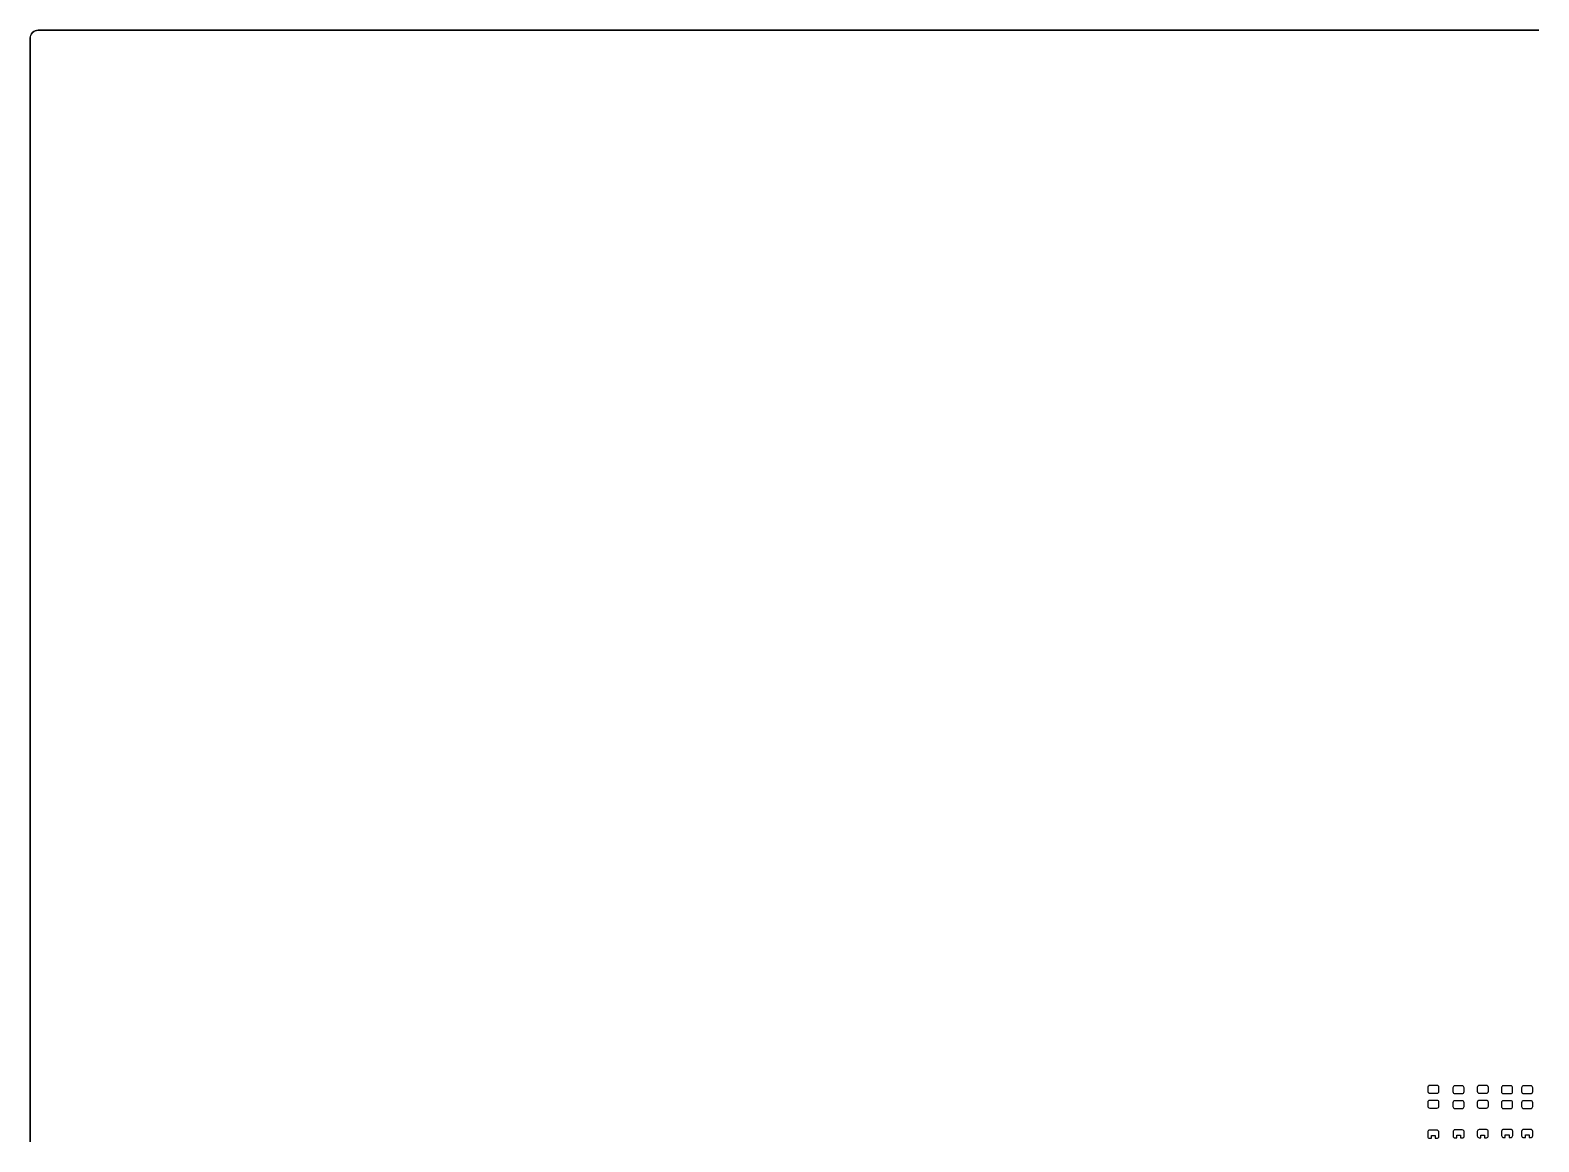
# Model space of a CAD drawing. Extents: x -190 to 190, y -140 to 140.
# Drawn here: x -190 to -0.3, y 0.3 to 140 of the extents above; entities that cross this region are included whole.
import ezdxf

# ---------------------------------------------------------------- set-up
doc = ezdxf.new("R2010")
doc.units = 0
doc.header["$MEASUREMENT"] = 0
doc.layers.get('0').update_dxf_attribs({"linetype": 'CONTINUOUS'})

msp = doc.modelspace()

# ---------------------------------------------------------------- linework, layer by layer
for points in [[(-0.3, 140.000996), (-189, 140.000996), (-189, 140.000996, 0.414214), (-190.000996, 139), (-190.000996, 139), (-190, 138.999004), (-190, 138.999004), (-189.999004, 139), (-189.999004, 139, -0.414214), (-189, 139.999004), (-189, 139.999004), (-0.3, 139.999004), (-0.3, 139.999004), (-0.299, 140), (-0.299, 140), (-0.3, 140.000996)], [(-190, 139, -0.414214), (-189.00002, 139.99999), (-189.00002, 139.99999), (-0.300001, 139.99999)], [(-12.859, 7.136, 0.414213), (-13.103, 7.38), (-13.103, 7.38), (-14.016, 7.38), (-14.016, 7.38, 0.415417), (-14.26, 7.136), (-14.26, 7.136), (-14.26, 6.649), (-14.26, 6.649, 0.414214), (-14.016, 6.405), (-14.016, 6.405), (-13.103, 6.405), (-13.103, 6.405, 0.413018), (-12.859, 6.649), (-12.859, 6.649), (-12.859, 7.136)], [(-9.694, 7.092, 0.415417), (-9.938, 7.336), (-9.938, 7.336), (-10.851001, 7.336), (-10.851001, 7.336, 0.414213), (-11.095, 7.092), (-11.095, 7.092), (-11.095, 6.605), (-11.095, 6.605, 0.413017), (-10.851001, 6.361), (-10.851001, 6.361), (-9.938, 6.361), (-9.938, 6.361, 0.414213), (-9.694, 6.605), (-9.694, 6.605), (-9.694, 7.092)], [(-6.646, 7.136, 0.415415), (-6.89, 7.38), (-6.89, 7.38), (-7.803, 7.38), (-7.803, 7.38, 0.414213), (-8.047, 7.136), (-8.047, 7.136), (-8.047, 6.649), (-8.047, 6.649, 0.413018), (-7.803, 6.405), (-7.803, 6.405), (-6.89, 6.405), (-6.89, 6.405, 0.414212), (-6.646, 6.649), (-6.646, 6.649), (-6.646, 7.136)], [(-3.598, 7.092, 0.415416), (-3.842, 7.336), (-3.842, 7.336), (-4.755, 7.336), (-4.755, 7.336, 0.414212), (-4.999, 7.092), (-4.999, 7.092), (-4.999, 6.605), (-4.999, 6.605, 0.413016), (-4.755, 6.361), (-4.755, 6.361), (-3.842, 6.361), (-3.842, 6.361, 0.414212), (-3.598, 6.605), (-3.598, 6.605), (-3.598, 7.092)], [(-1.058, 7.092, 0.415416), (-1.302, 7.336), (-1.302, 7.336), (-2.215, 7.336), (-2.215, 7.336, 0.414212), (-2.459, 7.092), (-2.459, 7.092), (-2.459, 6.605), (-2.459, 6.605, 0.413016), (-2.215, 6.361), (-2.215, 6.361), (-1.302, 6.361), (-1.302, 6.361, 0.414212), (-1.058, 6.605), (-1.058, 6.605), (-1.058, 7.092)], [(-12.859, 5.26, 0.414213), (-13.103, 5.504), (-13.103, 5.504), (-14.016, 5.504), (-14.016, 5.504, 0.415417), (-14.26, 5.26), (-14.26, 5.26), (-14.26, 4.773), (-14.26, 4.773, 0.414213), (-14.016, 4.529), (-14.016, 4.529), (-13.103, 4.529), (-13.103, 4.529, 0.413017), (-12.859, 4.773), (-12.859, 4.773), (-12.859, 5.26)], [(-9.694, 5.217, 0.415417), (-9.938, 5.461), (-9.938, 5.461), (-10.851001, 5.461), (-10.851001, 5.461, 0.414212), (-11.095, 5.217), (-11.095, 5.217), (-11.095, 4.73), (-11.095, 4.73, 0.413018), (-10.851001, 4.486), (-10.851001, 4.486), (-9.938, 4.486), (-9.938, 4.486, 0.414214), (-9.694, 4.73), (-9.694, 4.73), (-9.694, 5.217)], [(-6.646, 5.26, 0.415415), (-6.89, 5.504), (-6.89, 5.504), (-7.803, 5.504), (-7.803, 5.504, 0.414213), (-8.047, 5.26), (-8.047, 5.26), (-8.047, 4.773), (-8.047, 4.773, 0.413017), (-7.803, 4.529), (-7.803, 4.529), (-6.89, 4.529), (-6.89, 4.529, 0.414211), (-6.646, 4.773), (-6.646, 4.773), (-6.646, 5.26)], [(-3.598, 5.217, 0.415416), (-3.842, 5.461), (-3.842, 5.461), (-4.755, 5.461), (-4.755, 5.461, 0.414212), (-4.999, 5.217), (-4.999, 5.217), (-4.999, 4.73), (-4.999, 4.73, 0.413018), (-4.755, 4.486), (-4.755, 4.486), (-3.842, 4.486), (-3.842, 4.486, 0.414213), (-3.598, 4.73), (-3.598, 4.73), (-3.598, 5.217)], [(-1.058, 5.217, 0.415416), (-1.302, 5.461), (-1.302, 5.461), (-2.215, 5.461), (-2.215, 5.461, 0.414212), (-2.459, 5.217), (-2.459, 5.217), (-2.459, 4.73), (-2.459, 4.73, 0.413018), (-2.215, 4.486), (-2.215, 4.486), (-1.302, 4.486), (-1.302, 4.486, 0.414213), (-1.058, 4.73), (-1.058, 4.73), (-1.058, 5.217)], [(-12.87, 1.514, 0.411871), (-13.119, 1.763), (-13.119, 1.763), (-14.02, 1.763), (-14.02, 1.763, 0.414211), (-14.27, 1.513), (-14.27, 1.513), (-14.27, 0.988), (-14.27, 0.988, 0.415387), (-14.02, 0.738), (-14.02, 0.738), (-13.804, 0.738), (-13.804, 0.738), (-13.804, 1.079), (-13.804, 1.079), (-13.336, 1.079), (-13.336, 1.079), (-13.336, 0.738), (-13.336, 0.738), (-13.119, 0.738), (-13.119, 0.738, 0.414212), (-12.868999, 0.988), (-12.868999, 0.988), (-12.868999, 1.513), (-12.868999, 1.513), (-12.87, 1.514)], [(-9.68, 1.554, 0.411871), (-9.929, 1.803), (-9.929, 1.803), (-10.83, 1.803), (-10.83, 1.803, 0.414213), (-11.08, 1.553), (-11.08, 1.553), (-11.08, 1.028), (-11.08, 1.028, 0.415389), (-10.83, 0.778), (-10.83, 0.778), (-10.614, 0.778), (-10.614, 0.778), (-10.614, 1.119), (-10.614, 1.119), (-10.146, 1.119), (-10.146, 1.119), (-10.146, 0.778), (-10.146, 0.778), (-9.929, 0.778), (-9.929, 0.778, 0.414212), (-9.679, 1.028), (-9.679, 1.028), (-9.679, 1.553), (-9.679, 1.553), (-9.68, 1.554)], [(-6.65, 1.587, 0.411872), (-6.899, 1.836), (-6.899, 1.836), (-7.8, 1.836), (-7.8, 1.836, 0.414212), (-8.05, 1.586), (-8.05, 1.586), (-8.05, 1.061), (-8.05, 1.061, 0.415388), (-7.8, 0.811), (-7.8, 0.811), (-7.584, 0.811), (-7.584, 0.811), (-7.584, 1.152), (-7.584, 1.152), (-7.116, 1.152), (-7.116, 1.152), (-7.116, 0.811), (-7.116, 0.811), (-6.899, 0.811), (-6.899, 0.811, 0.414213), (-6.649, 1.061), (-6.649, 1.061), (-6.649, 1.586), (-6.649, 1.586), (-6.65, 1.587)], [(-3.58, 1.615, 0.411872), (-3.829, 1.864), (-3.829, 1.864), (-4.73, 1.864), (-4.73, 1.864, 0.414211), (-4.98, 1.614), (-4.98, 1.614), (-4.98, 1.089), (-4.98, 1.089, 0.415386), (-4.73, 0.839), (-4.73, 0.839), (-4.514, 0.839), (-4.514, 0.839), (-4.514, 1.18), (-4.514, 1.18), (-4.046, 1.18), (-4.046, 1.18), (-4.046, 0.839), (-4.046, 0.839), (-3.829, 0.839), (-3.829, 0.839, 0.414213), (-3.579, 1.089), (-3.579, 1.089), (-3.579, 1.614), (-3.579, 1.614), (-3.58, 1.615)], [(-1.06, 1.604, 0.411872), (-1.309, 1.853), (-1.309, 1.853), (-2.21, 1.853), (-2.21, 1.853, 0.414212), (-2.46, 1.603), (-2.46, 1.603), (-2.46, 1.078), (-2.46, 1.078, 0.415387), (-2.21, 0.828), (-2.21, 0.828), (-1.994, 0.828), (-1.994, 0.828), (-1.994, 1.169), (-1.994, 1.169), (-1.526, 1.169), (-1.526, 1.169), (-1.526, 0.828), (-1.526, 0.828), (-1.309, 0.828), (-1.309, 0.828, 0.414213), (-1.059, 1.078), (-1.059, 1.078), (-1.059, 1.603), (-1.059, 1.603), (-1.06, 1.604)]]:
    msp.add_lwpolyline(points, format="xyb")
for points in [[(-190, 139.000996), (-190.000996, 139), (-190.000996, 139), (-190.000996, 0.3), (-190.000996, 0.3), (-190, 0.299), (-190, 0.299), (-189.999004, 0.3), (-189.999004, 0.3), (-189.999004, 139), (-189.999004, 139), (-190, 139.000996)], [(-190, 0.299993), (-190, 139)]]:
    msp.add_lwpolyline(points)

doc.saveas('drawing.dxf')
